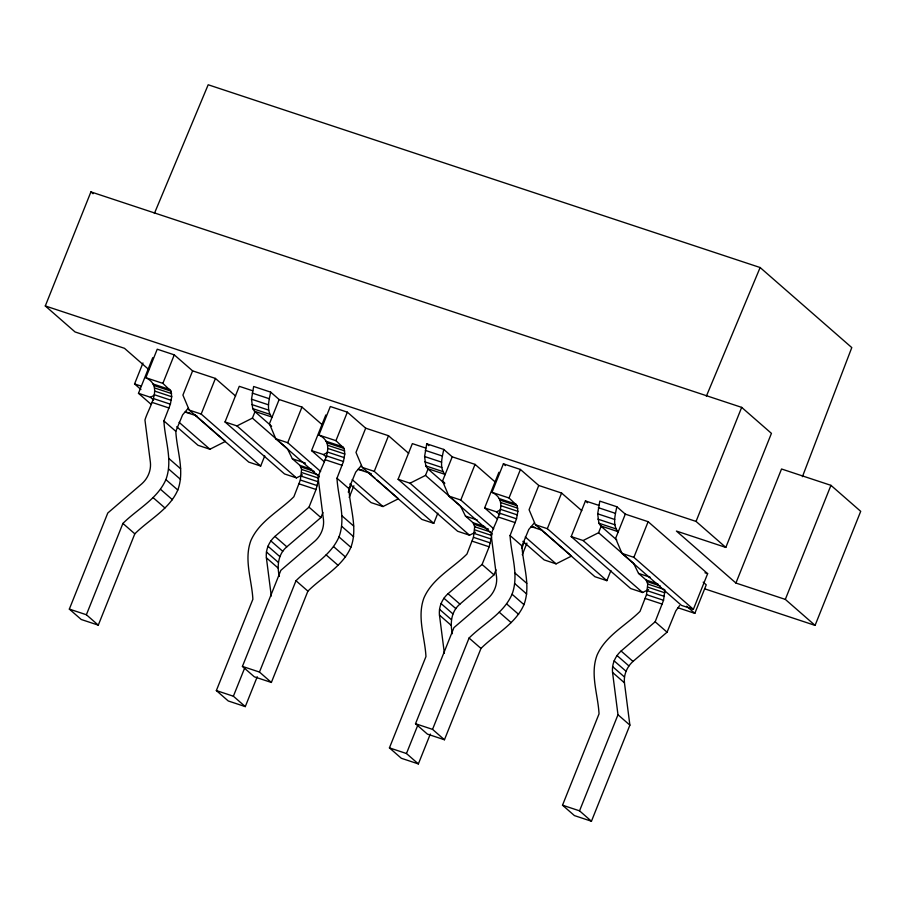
<?xml version="1.0" encoding="UTF-8"?>
<svg xmlns="http://www.w3.org/2000/svg" width="906" height="906" viewBox="0 0 906 906"><rect width="100%" height="100%" fill="white"/><g stroke="black" fill="none" stroke-linecap="round" stroke-linejoin="round"><path stroke-width="1.36" d="M188.289 408.153L182.604 414.869L175.809 431.324C176.817 450.724 184.949 470.95 177.791 490.021C169.354 509.41 149.207 519.478 134.813 533.827L98.29 625.14L86.387 614.744L122.91 523.43C137.304 509.081 157.451 499.013 165.889 479.625C173.046 460.554 164.915 440.327 163.907 420.928L170.385 404.189L171.71 396.726L171.041 391.166L162.865 383.363L145.832 377.723L157.236 349.206L174.269 354.858L192.604 370.86L215.424 378.425L235.617 396.058M271.29 596.023L266.387 557.802C265.537 549.761 268.946 541.754 274.937 536.42L309.003 507.167L316.069 489.489L318.572 479.399M279.342 576.386C276.828 566.024 278.153 553.996 286.84 546.816L320.905 517.564L322.921 512.513M361.369 465.458L355.684 472.173L348.889 488.628C349.909 508.04 358.029 528.255 350.871 547.326C342.434 566.726 322.287 576.794 307.893 591.131L271.37 682.456L259.467 672.059L295.99 580.735C310.384 566.386 330.531 556.329 338.98 536.93C346.126 517.858 338.006 497.643 336.987 478.232L343.465 461.494L344.79 454.031L344.133 448.47L335.945 440.678L318.912 435.039L330.316 406.522L347.349 412.162L365.684 428.176L388.515 435.729L408.697 453.374M444.382 653.339L439.467 615.106C438.617 607.077 442.026 599.059 448.017 593.724L482.083 564.483L489.149 546.805L491.652 536.703M452.422 633.702C449.908 623.328 451.233 611.301 459.92 604.121L493.985 574.88L496.001 569.829M534.449 522.762L528.764 529.489L521.969 545.944C522.989 565.344 531.109 585.57 523.962 604.642C515.514 624.03 495.367 634.098 480.973 648.436L444.45 739.76L432.547 729.364L469.07 638.039C483.464 623.702 503.611 613.634 512.06 594.234C519.206 575.174 511.086 554.948 510.067 535.548L516.545 518.81L517.87 511.335L517.213 505.786L509.025 497.983L491.992 492.343L503.396 463.827L520.429 469.467L538.764 485.48L561.595 493.045L581.788 510.678M679.568 605.638L675.774 610.961L667.065 632.184L633 661.425C627.009 666.771 623.6 674.777 624.449 682.818L629.885 725.14L591.448 821.232L579.546 810.836L617.983 714.743L612.547 672.422C611.697 664.381 615.106 656.363 621.097 651.029L655.163 621.788L663.543 600.282L664.823 590.723M271.641 426.25L254.507 411.279L252.717 408.629L251.517 399.206L253.646 386.488L270.679 392.128L279.139 399.523L301.97 407.077L322.162 424.71M272.015 417.338C266.036 410.441 269.071 400.146 270.679 392.128M444.721 483.566L427.587 468.595L425.797 465.933L424.597 456.522L426.726 443.793L443.759 449.433L452.219 456.828L475.05 464.382L495.242 482.026M445.095 474.653C439.116 467.756 442.151 457.462 443.759 449.433M616.76 539.965L600.667 525.899L598.877 523.238L597.677 513.827L599.806 501.109L616.839 506.748L625.31 514.132L648.13 521.697L707.643 573.679L693.384 609.319L681.459 605.378L621.946 553.385L615.616 538.368L625.31 514.132M618.175 531.958C612.207 525.061 615.231 514.767 616.839 506.748M98.29 625.14L81.246 619.5L69.343 609.104L107.78 513.011L141.846 483.77C147.837 478.436 151.245 470.418 150.396 462.377L144.96 420.056C148.312 407.757 164.45 386.522 145.832 377.723M257.236 676.748L245.288 706.612L228.255 700.972L216.353 690.576L252.876 599.251C251.857 579.851 243.737 559.625 250.883 540.565C259.331 521.165 279.478 511.097 293.872 496.76L300.35 480.021L301.596 469.421L299.977 465.435L292.355 458.776L287.406 448.685L252.412 418.119L236.953 425.911L225.028 421.958L239.275 386.318L252.706 390.769M271.37 682.456L254.326 676.816L242.423 666.408L280.86 570.316L314.926 541.075C320.917 535.74 324.325 527.722 323.476 519.693L318.04 477.371C321.392 465.072 337.53 443.827 318.912 435.039M430.316 734.053L418.368 763.917L401.335 758.277L389.433 747.88L425.956 656.567C424.948 637.156 416.817 616.941 423.974 597.869C432.411 578.47 452.558 568.413 466.952 554.064L473.43 537.326L474.676 526.737L473.057 522.739L465.446 516.092L460.486 505.99L425.492 475.424L410.033 483.215L398.108 479.274L412.355 443.623L425.786 448.074M444.45 739.76L427.417 734.12L415.514 723.724L453.94 627.632L488.006 598.39C493.997 593.045 497.417 585.038 496.556 576.997L491.12 534.676C494.472 522.377 510.61 501.143 491.992 492.343M591.448 821.232L574.415 815.593L562.513 805.196L599.036 713.871C598.028 694.472 589.897 674.245 597.054 655.174C605.491 635.785 625.65 625.718 640.032 611.369L646.51 594.642L647.756 584.042L646.137 580.055L638.526 573.396L633.566 563.294L598.572 532.728L583.113 540.531L571.188 536.579L585.446 500.939L598.866 505.378M802.422 476.681L851.787 347.587L760.134 267.53L208.187 84.768L154.394 213.454M148.901 369.648L124.462 348.3L75.051 331.947L45.3 305.956L90.917 191.891L741.674 407.372L771.436 433.362L725.819 547.417L676.408 531.063L735.921 583.045L785.321 599.398L815.083 625.389L860.7 511.335L830.949 485.344L781.538 468.991L735.921 583.045M140.94 389.501L134.564 383.929L142.955 362.955M151.234 404.45L138.482 393.306L152.74 357.666M162.865 383.363L174.269 354.858M192.604 370.86L182.91 395.095L189.252 410.112L248.754 462.105L260.679 466.046L264.756 455.865M260.679 466.046L201.177 414.065L215.424 378.425M252.412 418.119L254.982 411.698M279.139 399.523L269.444 423.759L275.786 438.776L319.354 476.828M320.656 471.494L287.712 442.717L301.97 407.077M324.314 461.754L311.562 450.61L325.82 414.971M245.288 706.612L233.386 696.216L244.813 667.643M335.945 440.678L347.349 412.162M365.684 428.176L355.99 452.411L362.332 467.428L421.845 519.41L433.77 523.362L437.836 513.17M348.244 492.162L351.302 484.517M349.195 497.439L353.861 485.775M433.77 523.362L374.257 471.369L388.515 435.729M425.492 475.424L428.062 469.002M492.445 534.144L448.866 496.08L442.524 481.063L452.219 456.828M493.736 528.81L460.792 500.033L475.05 464.382M497.394 519.059L484.642 507.926L498.9 472.286M418.368 763.917L406.466 753.52L417.893 724.959M509.025 497.983L520.429 469.467M538.764 485.48L529.07 509.716L535.412 524.733L594.925 576.714L606.85 580.667L610.916 570.486M521.833 548.198L524.381 541.833M522.275 554.744L526.941 543.079M606.85 580.667L547.337 528.685L561.595 493.045M598.572 532.728L601.142 526.318M693.384 609.319L633.872 557.337L648.13 521.697M725.819 547.417L696.057 521.426L741.674 407.372M677.801 607.711L694.834 613.351L706.238 584.834L703.181 582.162M785.321 599.398L830.949 485.344M706.352 396.205L760.134 267.53M138.482 393.306L150.407 397.258L153.975 395.458M176.738 426.726L197.995 445.288L209.92 449.24L225.379 441.449L194.552 414.506M311.562 450.61L323.487 454.563L327.055 452.762M225.028 421.958L284.529 473.951L296.455 477.892L302.411 474.891M349.818 484.031L371.075 502.604L383 506.545L398.459 498.753L377.202 480.18M484.642 507.926L496.567 511.879L500.135 510.078M398.108 479.274L457.621 531.256L469.535 535.208L475.491 532.207M522.898 541.346L544.155 559.908L556.08 563.86L571.55 556.058L539.648 528.198M571.188 536.579L630.701 588.56L642.626 592.513L648.571 589.512M189.898 412.921L185.107 412.037L196.908 415.945M362.978 470.225L358.187 469.342L371.29 473.679M534.857 527.315L531.267 526.658L541.754 530.123M45.3 305.956L696.057 521.426M252.174 393.068L269.218 398.708M425.265 450.373L442.298 456.012M598.345 507.688L615.378 513.328M251.517 399.206L268.55 404.846M424.597 456.522L441.63 462.162M597.677 513.827L614.71 519.466M251.698 404.506L268.731 410.146M424.778 461.822L441.811 467.462M597.858 519.127L614.902 524.767M252.717 408.629L269.75 414.269M425.797 465.933L442.83 471.573M598.877 523.238L615.91 528.878M254.507 411.279L271.54 416.919M427.587 468.595L444.62 474.234M600.667 525.899L617.699 531.539M152.978 383.963L170.011 389.603M326.058 441.267L343.091 446.918M499.138 498.583L516.171 504.223M154.009 385.526L171.041 391.166M327.089 442.83L344.133 448.47M500.169 500.146L517.213 505.786M154.586 387.949L171.619 393.589M327.666 445.265L344.71 450.905M500.758 502.57L517.79 508.209M134.564 383.929L141.245 386.137M704.959 572.785L707.643 573.679M154.666 391.075L171.71 396.726M327.745 448.391L344.79 454.031M500.837 505.695L517.87 511.335M154.246 394.699L171.279 400.339M327.326 452.003L344.359 457.643M500.406 509.308L517.439 514.948M189.252 410.112L201.177 414.065M275.786 438.776L287.712 442.717M362.332 467.428L374.257 471.369M448.866 496.08L460.792 500.033M535.412 524.733L547.337 528.685M621.946 553.385L633.872 557.337M153.341 398.549L170.385 404.189M326.432 455.854L343.465 461.494M499.512 513.17L516.545 518.81M152.027 402.377L169.071 408.017M325.118 459.693L342.151 465.333M498.198 516.998L515.231 522.637M705.061 588.957L815.083 625.389M292.355 458.776L305.458 463.125M465.446 516.092L477.236 519.999M638.526 573.396L650.315 577.303M299.977 465.435L311.766 469.342M473.057 522.739L484.857 526.646M646.137 580.055L657.937 583.962M301.019 466.998L314.122 471.335M474.098 524.302L488.515 529.081M647.178 581.618L660.281 585.956M301.596 469.421L317.315 474.631M474.676 526.737L490.395 531.935M647.756 584.042L664.789 589.681M301.675 472.547L318.708 478.187M474.755 529.863L491.788 535.503M647.835 587.167L664.868 592.807M301.245 476.16L318.289 481.811M474.325 533.475L491.369 539.115M647.416 590.78L664.449 596.42M300.35 480.021L317.383 485.661M473.43 537.326L490.463 542.966M646.51 594.642L663.543 600.282M299.037 483.849L316.069 489.489M472.117 541.154L489.149 546.805M645.197 598.47L662.229 604.109M69.343 609.104L86.387 614.744M242.423 666.408L259.467 672.059M415.514 723.724L432.547 729.364M216.353 690.576L233.386 696.216M389.433 747.88L406.466 753.52M562.513 805.196L579.546 810.836M585.446 500.939L587.564 502.796M686.646 606.193L694.834 613.351M503.396 463.827L505.435 465.605M583.113 540.531L642.626 592.513M655.163 621.788L667.065 632.184M426.726 443.793L428.844 445.639M496.567 511.879L499.761 514.653M525.265 536.941L556.08 563.86M510.067 535.548L521.969 545.944M442.524 481.063L444.653 482.921M621.097 651.029L633 661.425M90.917 191.891L93.046 193.748M616.997 655.514L628.9 665.91M514.88 572.977L526.782 583.373M614.087 660.814L625.989 671.221M410.033 483.215L469.535 535.208M612.569 666.59L624.472 676.986M514.835 583.668L526.737 594.064M612.547 672.422L624.449 682.818M482.083 564.483L493.985 574.88M512.06 594.234L523.962 604.642M367.632 471.822L375.073 478.323M506.726 603.962L518.617 614.359M323.487 454.563L326.681 457.349M352.185 479.625L383 506.545M617.983 714.743L629.885 725.14M499.195 612.184L511.097 622.581M336.987 478.232L348.889 488.628M448.017 593.724L459.92 604.121M443.917 598.209L455.82 608.606M341.789 515.661L353.691 526.058M441.007 603.509L452.909 613.906M236.953 425.911L296.455 477.892M439.489 609.274L451.392 619.67M341.755 526.363L353.657 536.76M469.07 638.039L480.973 648.436M439.467 615.106L451.369 625.502M309.003 507.167L320.905 517.564M338.98 536.93L350.871 547.326M333.635 546.658L345.537 557.054M150.407 397.258L153.59 400.044M179.105 422.321L209.92 449.24M326.115 554.868L338.017 565.265M163.907 420.928L175.809 431.324M274.937 536.42L286.84 546.816M270.837 540.893L282.74 551.29M168.709 458.357L180.611 468.753M267.927 546.205L279.829 556.601M266.409 551.969L278.312 562.366M168.675 469.048L180.577 479.444M295.99 580.735L307.893 591.131M266.387 557.802L278.289 568.198M165.889 479.625L177.791 490.021M160.555 489.342L172.457 499.738M153.035 497.564L164.937 507.96M122.91 523.43L134.813 533.827M318.629 475.061L318.685 477.145"/></g></svg>
